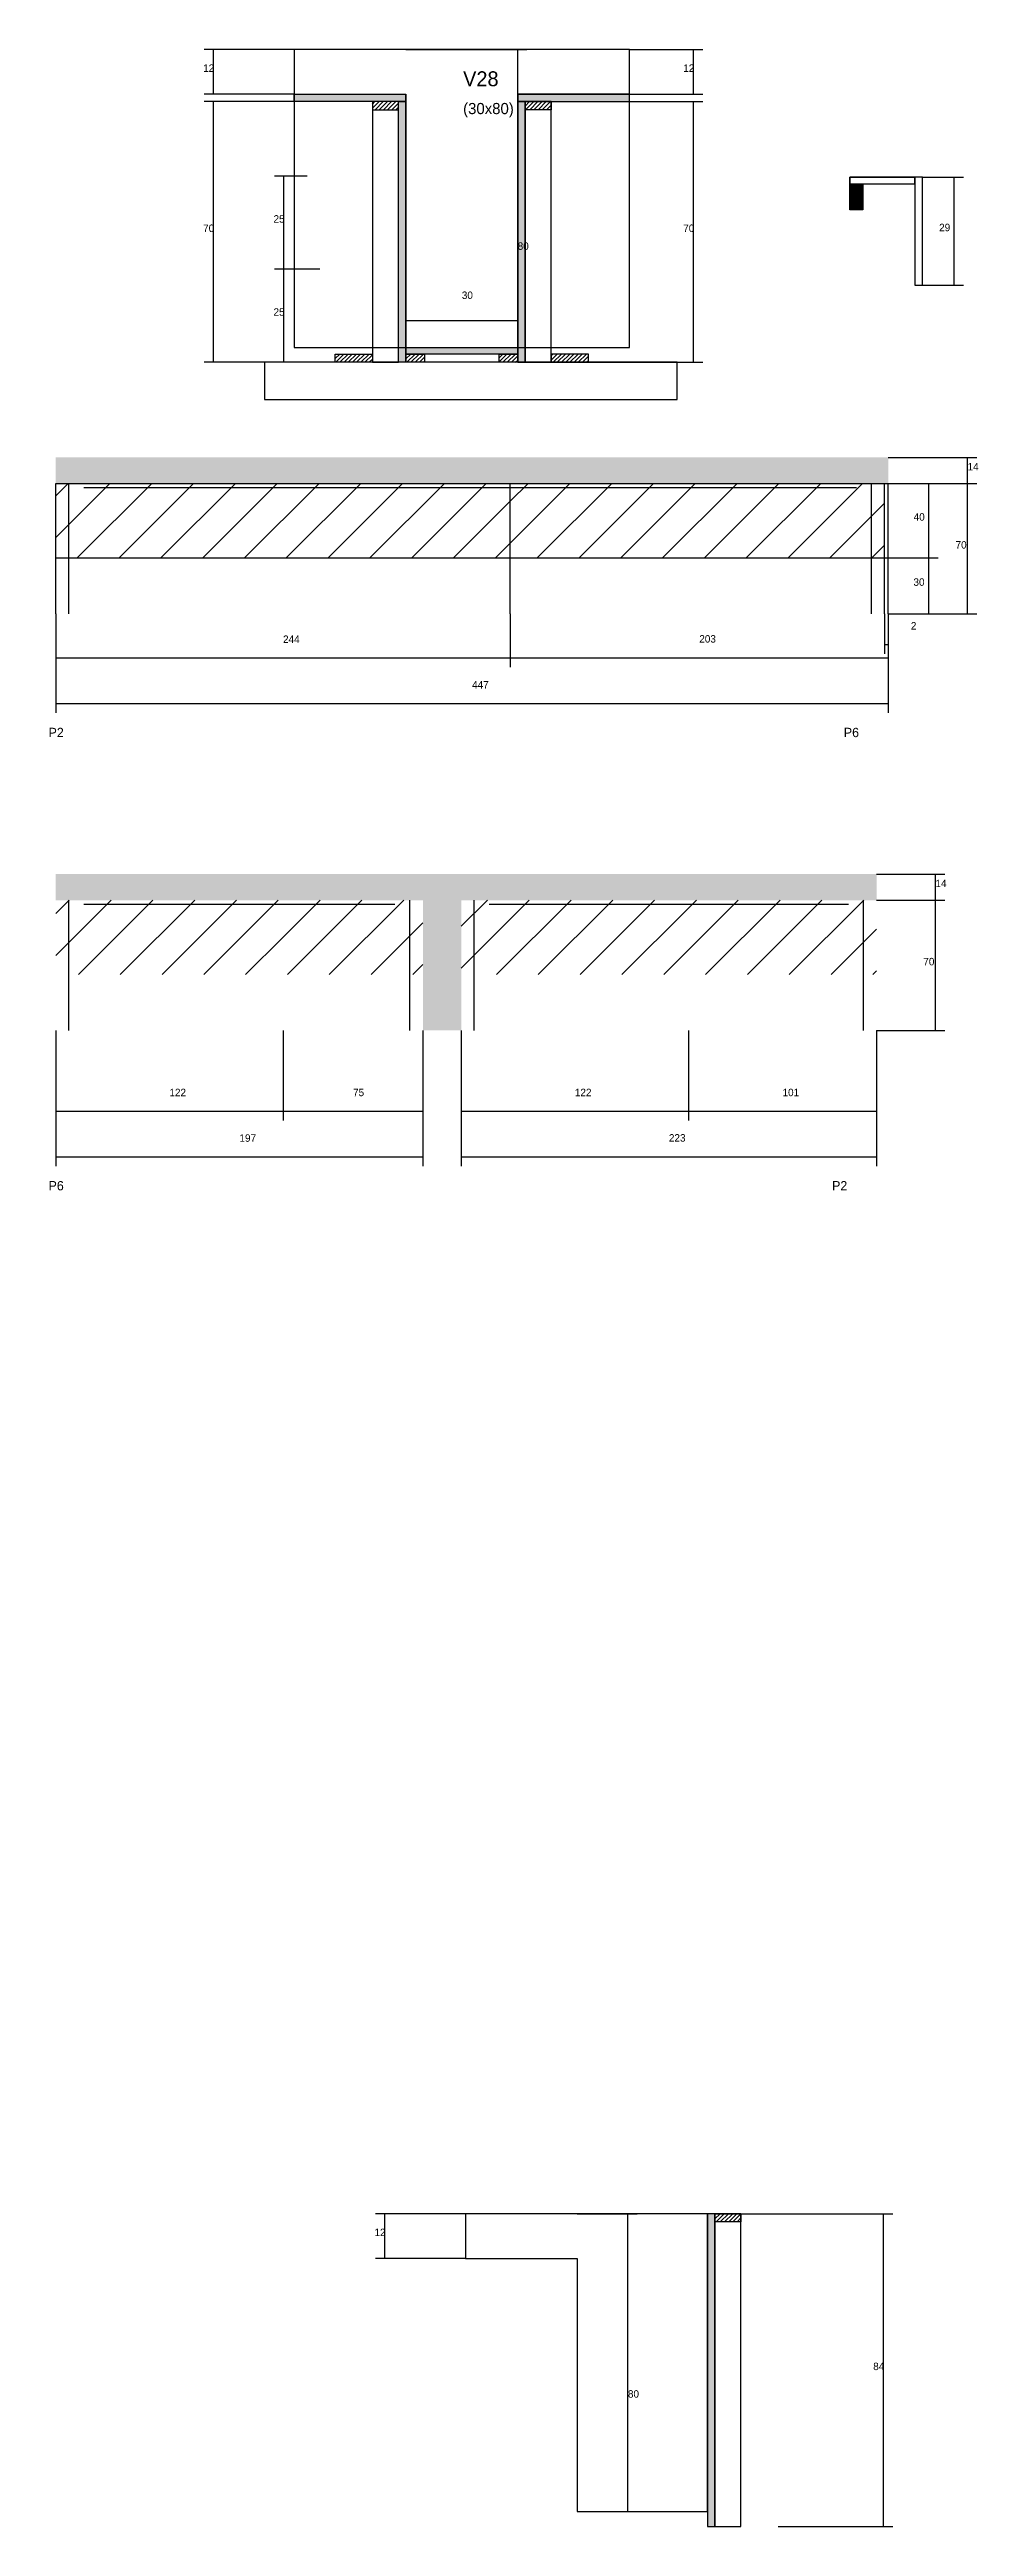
# Model space of a CAD drawing. Header units: metres. Extents: x 133889 to 134388, y 26879 to 28210.
import ezdxf

# ---------------------------------------------------------------- set-up
doc = ezdxf.new("R2010")
doc.units = ezdxf.units.M
for name, color, linetype in [('CONCRETO', 251, 'Continuous'), ('COTA', 241, 'Continuous'), ('Cota Seção (2x)', 4, 'Continuous'), ('Hachura', 253, 'Continuous'), ('Madeira', 126, 'Continuous'), ('NOMENCLATURA', 7, 'Continuous'), ('Painéis', 200, 'Continuous'), ('SARR_2.2x7', 40, 'Continuous'), ('Texto Seção', 7, 'Continuous')]:
    doc.layers.add(name, color=color, linetype=linetype)

msp = doc.modelspace()

# ---------------------------------------------------------------- hatches: boundary and pattern name
at = {"layer": 'COTA'}
h = msp.add_hatch(dxfattribs=at)
h.set_pattern_fill('AR-CONC', scale=0.03)
h.paths.add_polyline_path([(134339.2, 27976.7), (134339.2, 27990.7), (133892.2, 27990.7), (133892.2, 27976.7)])
h = msp.add_hatch(dxfattribs=at)
h.set_pattern_fill('AR-CONC', scale=0.03)
h.paths.add_polyline_path([(134089.3, 27682.8), (134109.9, 27682.8), (134109.9, 27752.8), (134332.9, 27752.8), (134332.9, 27766.8), (133892.2, 27766.8), (133892.2, 27752.8), (134089.3, 27752.8)])
at = {"layer": 'Hachura'}
h = msp.add_hatch(color=8, dxfattribs=at)
h.dxf.hatch_style = 1
h.paths.add_polyline_path([(134020.2, 28181.8), (134020.2, 28185.8), (134020.2, 28185.8), (134080.2, 28185.8), (134080.2, 28185.8), (134080.2, 28181.8), (134080.2, 28181.8), (134020.2, 28181.8)])
h = msp.add_hatch(color=8, dxfattribs=at)
h.dxf.hatch_style = 1
h.paths.add_polyline_path([(134200.2, 28181.8), (134200.2, 28185.8), (134200.2, 28185.8), (134140.2, 28185.8), (134140.2, 28185.8), (134140.2, 28181.8), (134140.2, 28181.8), (134200.2, 28181.8)])
h = msp.add_hatch(dxfattribs=at)
h.set_pattern_fill('ANSI31', scale=0.5)
h.paths.add_polyline_path([(134062.2, 28181.8), (134062.2, 28177.4), (134062.2, 28177.4), (134076.2, 28177.4), (134076.2, 28177.4), (134076.2, 28181.8), (134076.2, 28181.8), (134062.2, 28181.8)])
h = msp.add_hatch(color=8, dxfattribs=at)
h.dxf.hatch_style = 1
h.paths.add_polyline_path([(134076.2, 28181.8), (134080.2, 28181.8), (134080.2, 28181.8), (134080.2, 28041.8), (134080.2, 28041.8), (134076.2, 28041.8), (134076.2, 28041.8), (134076.2, 28181.8)])
h = msp.add_hatch(color=8, dxfattribs=at)
h.dxf.hatch_style = 1
h.paths.add_polyline_path([(134144.2, 28181.8), (134140.2, 28181.8), (134140.2, 28181.8), (134140.2, 28041.8), (134140.2, 28041.8), (134144.2, 28041.8), (134144.2, 28041.8), (134144.2, 28181.8)])
h = msp.add_hatch(dxfattribs=at)
h.set_pattern_fill('ANSI31', scale=0.5)
h.paths.add_polyline_path([(134158.2, 28181.8), (134158.2, 28177.4), (134158.2, 28177.4), (134144.2, 28177.4), (134144.2, 28177.4), (134144.2, 28181.8), (134144.2, 28181.8), (134158.2, 28181.8)])
h = msp.add_hatch(dxfattribs=at)
h.set_pattern_fill('ANSI31', scale=0.5)
h.paths.add_polyline_path([(134042.2, 28041.8), (134042.2, 28046.2), (134042.2, 28046.2), (134062.2, 28046.2), (134062.2, 28046.2), (134062.2, 28041.8), (134062.2, 28041.8), (134042.2, 28041.8)])
h = msp.add_hatch(color=8, dxfattribs=at)
h.dxf.hatch_style = 1
h.paths.add_polyline_path([(134080.2, 28046.2), (134080.2, 28049.8), (134080.2, 28049.8), (134140.2, 28049.8), (134140.2, 28049.8), (134140.2, 28046.2), (134140.2, 28046.2), (134080.2, 28046.2)])
h = msp.add_hatch(dxfattribs=at)
h.set_pattern_fill('ANSI31', scale=0.5)
h.paths.add_polyline_path([(134080.2, 28041.8), (134080.2, 28046.2), (134080.2, 28046.2), (134090.2, 28046.2), (134090.2, 28046.2), (134090.2, 28041.8), (134090.2, 28041.8), (134080.2, 28041.8)])
h = msp.add_hatch(dxfattribs=at)
h.set_pattern_fill('ANSI31', scale=0.5)
h.paths.add_polyline_path([(134130.2, 28041.8), (134130.2, 28046.2), (134130.2, 28046.2), (134140.2, 28046.2), (134140.2, 28046.2), (134140.2, 28041.8), (134140.2, 28041.8), (134130.2, 28041.8)])
h = msp.add_hatch(dxfattribs=at)
h.set_pattern_fill('ANSI31', scale=0.5)
h.paths.add_polyline_path([(134178.2, 28041.8), (134178.2, 28046.2), (134178.2, 28046.2), (134158.2, 28046.2), (134158.2, 28046.2), (134158.2, 28041.8), (134158.2, 28041.8), (134178.2, 28041.8)])
h = msp.add_hatch(dxfattribs=at)
h.set_pattern_fill('ANSI31', scale=5)
h.paths.add_polyline_path([(134136.2, 27976.7), (133892.2, 27976.7), (133892.2, 27936.7), (134136.2, 27936.7)])
h = msp.add_hatch(dxfattribs=at)
h.set_pattern_fill('ANSI31', scale=5)
h.paths.add_polyline_path([(134337.2, 27936.7), (134337.2, 27976.7), (134136.2, 27976.7), (134136.2, 27936.7)])
h = msp.add_hatch(dxfattribs=at)
h.set_pattern_fill('ANSI31', scale=5)
h.paths.add_polyline_path([(133892.2, 27712.8), (134014.2, 27712.8), (134014.2, 27752.8), (133892.2, 27752.8)])
h = msp.add_hatch(dxfattribs=at)
h.set_pattern_fill('ANSI31', scale=5)
h.paths.add_polyline_path([(134014.2, 27752.8), (134014.2, 27712.8), (134089.3, 27712.8), (134089.3, 27752.8)])
h = msp.add_hatch(dxfattribs=at)
h.set_pattern_fill('ANSI31', scale=5)
h.paths.add_polyline_path([(134109.9, 27712.8), (134231.9, 27712.8), (134231.9, 27752.8), (134109.9, 27752.8)])
h = msp.add_hatch(dxfattribs=at)
h.set_pattern_fill('ANSI31', scale=5)
h.paths.add_polyline_path([(134332.9, 27712.8), (134332.9, 27752.8), (134231.9, 27752.8), (134231.9, 27712.8)])
h = msp.add_hatch(color=8, dxfattribs=at)
h.dxf.hatch_style = 1
h.paths.add_polyline_path([(134246.1, 27047.1), (134242.1, 27047.1), (134242.1, 27047.1), (134242.1, 26879.1), (134242.1, 26879.1), (134246.1, 26879.1), (134246.1, 26879.1), (134246.1, 27047.1)])
h = msp.add_hatch(dxfattribs=at)
h.set_pattern_fill('ANSI31', scale=0.5)
h.paths.add_polyline_path([(134260.1, 27047.1), (134260.1, 27042.7), (134260.1, 27042.7), (134246.1, 27042.7), (134246.1, 27042.7), (134246.1, 27047.1), (134246.1, 27047.1), (134260.1, 27047.1)])
at = {"layer": 'Madeira'}
h = msp.add_hatch(dxfattribs=at)
h.set_pattern_fill('ANSI31', scale=0.2)
h.paths.add_polyline_path([(134318.6, 28123.6), (134325.6, 28123.6), (134325.6, 28137.6), (134318.6, 28137.6)])

# ---------------------------------------------------------------- linework, layer by layer
at = {"layer": 'CONCRETO'}
for points in [[(134200.2, 28185.8), (134200.2, 28209.8), (134020.2, 28209.8), (134020.2, 28185.8), (134080.2, 28185.8), (134080.2, 28049.8), (134140.2, 28049.8), (134140.2, 28175.8), (134140.2, 28185.8)], [(134020.2, 28049.8), (134200.2, 28049.8), (134200.2, 28209.8), (134020.2, 28209.8)], [(134242.1, 27027.1), (134242.1, 27047.1), (134112.1, 27047.1), (134112.1, 27023.1), (134172.1, 27023.1), (134172.1, 26887.1), (134242.1, 26887.1), (134242.1, 27027.1)]]:
    msp.add_lwpolyline(points, close=True, dxfattribs=at)
at = {"layer": 'COTA'}
for p, q in [((134020.2, 28209.8), (133971.8, 28209.8)), ((133976.8, 28185.8), (133976.8, 28209.8)), ((134200.2, 28209.8), (134239.6, 28209.8)), ((134234.6, 28185.8), (134234.6, 28209.8)), ((134020.2, 28185.8), (133971.8, 28185.8)), ((134200.2, 28185.8), (134239.6, 28185.8)), ((134020.2, 28181.8), (133971.8, 28181.8)), ((133976.8, 28041.8), (133976.8, 28181.8)), ((134158.2, 28181.8), (134239.6, 28181.8)), ((134234.6, 28041.8), (134234.6, 28181.8)), ((134027.2, 28141.8), (134009.6, 28141.8)), ((134014.6, 28091.8), (134014.6, 28141.8)), ((134357.5, 28141.2), (134379.6, 28141.2)), ((134374.6, 28083.2), (134374.6, 28141.2)), ((134027.2, 28091.8), (134009.6, 28091.8)), ((134034, 28091.8), (134009.6, 28091.8)), ((134014.6, 28041.8), (134014.6, 28091.8)), ((134357.5, 28083.2), (134379.6, 28083.2)), ((134042.2, 28041.8), (133971.8, 28041.8)), ((134034, 28041.8), (134009.6, 28041.8)), ((134178.2, 28041.8), (134239.6, 28041.8)), ((134339.2, 27990.7), (134386.8, 27990.7)), ((134381.8, 27976.7), (134381.8, 27990.7)), ((134339.2, 27976.7), (134386.8, 27976.7)), ((134339.2, 27976.7), (134386.8, 27976.7)), ((134339.2, 27976.7), (134365.9, 27976.7)), ((134360.9, 27936.7), (134360.9, 27976.7)), ((134381.8, 27906.7), (134381.8, 27976.7)), ((134339.2, 27936.7), (134365.9, 27936.7)), ((134339.2, 27936.7), (134365.9, 27936.7)), ((134360.9, 27906.7), (134360.9, 27936.7)), ((133892.2, 27906.7), (133892.2, 27878)), ((133892.2, 27906.7), (133892.2, 27853.4)), ((134136.2, 27906.7), (134136.2, 27878)), ((134136.2, 27906.7), (134136.2, 27878)), ((134337.2, 27906.7), (134337.2, 27885.2)), ((134339.2, 27906.7), (134339.2, 27878)), ((134339.2, 27906.7), (134339.2, 27853.4)), ((134339.2, 27906.7), (134386.8, 27906.7)), ((134339.2, 27906.7), (134339.2, 27885.2)), ((134339.2, 27906.7), (134365.9, 27906.7)), ((133892.2, 27883), (134136.2, 27883)), ((134136.2, 27883), (134339.2, 27883)), ((134337.2, 27890.2), (134339.2, 27890.2)), ((133892.2, 27858.4), (134339.2, 27858.4)), ((134332.9, 27766.8), (134369.5, 27766.8)), ((134364.5, 27752.8), (134364.5, 27766.8)), ((134332.9, 27752.8), (134369.5, 27752.8)), ((134332.9, 27752.8), (134369.5, 27752.8)), ((134364.5, 27682.8), (134364.5, 27752.8)), ((133892.2, 27682.8), (133892.2, 27634.4)), ((133892.2, 27682.8), (133892.2, 27609.9)), ((134014.2, 27682.8), (134014.2, 27634.4)), ((134014.2, 27682.8), (134014.2, 27634.4)), ((134089.3, 27682.8), (134089.3, 27634.4)), ((134089.3, 27682.8), (134089.3, 27609.9)), ((134109.9, 27682.8), (134109.9, 27634.4)), ((134109.9, 27682.8), (134109.9, 27609.9)), ((134231.9, 27682.8), (134231.9, 27634.4)), ((134231.9, 27682.8), (134231.9, 27634.4)), ((134332.9, 27682.8), (134332.9, 27634.4)), ((134332.9, 27682.8), (134332.9, 27609.9)), ((134332.9, 27682.8), (134369.5, 27682.8)), ((133892.2, 27639.4), (134014.2, 27639.4)), ((134014.2, 27639.4), (134089.3, 27639.4)), ((134109.9, 27639.4), (134231.9, 27639.4)), ((134231.9, 27639.4), (134332.9, 27639.4)), ((133892.2, 27614.9), (134089.3, 27614.9)), ((134109.9, 27614.9), (134332.9, 27614.9)), ((134112.1, 27047.1), (134063.8, 27047.1)), ((134068.8, 27023.1), (134068.8, 27047.1)), ((134260.1, 27047.1), (134341.6, 27047.1)), ((134336.6, 26879.1), (134336.6, 27047.1)), ((134112.1, 27023.1), (134063.8, 27023.1)), ((134280.1, 26879.1), (134341.6, 26879.1))]:
    msp.add_line(p, q, dxfattribs=at)
at = {"layer": 'Cota Seção (2x)'}
for p, q in [((134080.2, 28209.8), (134145.2, 28209.8)), ((134140.2, 28049.8), (134140.2, 28209.8)), ((134080.2, 28049.8), (134080.2, 28069.3)), ((134140.2, 28049.8), (134140.2, 28069.3)), ((134080.2, 28064.3), (134140.2, 28064.3)), ((134080.2, 28049.8), (134145.2, 28049.8)), ((134172.1, 27047.1), (134204.4, 27047.1)), ((134199.4, 26887.1), (134199.4, 27047.1)), ((134172.1, 26887.1), (134204.4, 26887.1))]:
    msp.add_line(p, q, dxfattribs=at)
at = {"layer": 'Madeira'}
for points in [[(134062.2, 28181.8), (134062.2, 28177.4), (134076.2, 28177.4), (134076.2, 28181.8)], [(134062.2, 28041.8), (134076.2, 28041.8), (134076.2, 28181.8), (134062.2, 28181.8)], [(134158.2, 28181.8), (134158.2, 28177.4), (134144.2, 28177.4), (134144.2, 28181.8)], [(134158.2, 28181.8), (134144.2, 28181.8), (134144.2, 28041.8), (134158.2, 28041.8)], [(134318.6, 28137.6), (134325.6, 28137.6), (134325.6, 28123.6), (134318.6, 28123.6)], [(134004.3, 28021.8), (134225.9, 28021.8), (134225.9, 28041.8), (134004.3, 28041.8)], [(134042.2, 28041.8), (134042.2, 28046.2), (134062.2, 28046.2), (134062.2, 28041.8)], [(134080.2, 28041.8), (134080.2, 28046.2), (134090.2, 28046.2), (134090.2, 28041.8)], [(134130.2, 28041.8), (134130.2, 28046.2), (134140.2, 28046.2), (134140.2, 28041.8)], [(134178.2, 28041.8), (134178.2, 28046.2), (134158.2, 28046.2), (134158.2, 28041.8)], [(134260.1, 27047.1), (134260.1, 27042.7), (134246.1, 27042.7), (134246.1, 27047.1)], [(134260.1, 27047.1), (134246.1, 27047.1), (134246.1, 26879.1), (134260.1, 26879.1)]]:
    msp.add_lwpolyline(points, close=True, dxfattribs=at)
at = {"layer": 'Painéis'}
for p, q in [((134020.2, 28185.8), (134080.2, 28185.8)), ((134020.2, 28181.8), (134020.2, 28185.8)), ((134080.2, 28181.8), (134080.2, 28185.8)), ((134140.2, 28185.8), (134200.2, 28185.8)), ((134140.2, 28181.8), (134140.2, 28185.8)), ((134200.2, 28181.8), (134200.2, 28185.8)), ((134080.2, 28041.8), (134080.2, 28181.8)), ((134140.2, 28041.8), (134140.2, 28181.8)), ((134318.6, 28141.2), (134353.5, 28141.2)), ((134318.6, 28137.6), (134318.6, 28141.2)), ((134318.6, 28137.6), (134353.5, 28137.6)), ((134080.2, 28049.8), (134140.2, 28049.8)), ((134080.2, 28046.2), (134080.2, 28049.8)), ((134140.2, 28046.2), (134140.2, 28049.8)), ((133892.2, 27976.7), (134339.2, 27976.7)), ((133892.2, 27906.7), (133892.2, 27976.7)), ((134136.2, 27906.7), (134136.2, 27976.7)), ((134337.2, 27906.7), (134337.2, 27976.7)), ((134339.2, 27906.7), (134339.2, 27976.7)), ((133892.2, 27936.7), (134339.2, 27936.7))]:
    msp.add_line(p, q, dxfattribs=at)
for points in [[(134020.2, 28181.8), (134020.2, 28185.8), (134080.2, 28185.8), (134080.2, 28181.8)], [(134200.2, 28181.8), (134200.2, 28185.8), (134140.2, 28185.8), (134140.2, 28181.8)], [(134076.2, 28181.8), (134080.2, 28181.8), (134080.2, 28041.8), (134076.2, 28041.8)], [(134144.2, 28181.8), (134140.2, 28181.8), (134140.2, 28041.8), (134144.2, 28041.8)], [(134353.5, 28083.2), (134357.5, 28083.2), (134357.5, 28141.2), (134353.5, 28141.2)], [(134080.2, 28046.2), (134080.2, 28049.8), (134140.2, 28049.8), (134140.2, 28046.2)], [(134246.1, 27047.1), (134242.1, 27047.1), (134242.1, 26879.1), (134246.1, 26879.1)]]:
    msp.add_lwpolyline(points, close=True, dxfattribs=at)
msp.add_lwpolyline([(134353.5, 28141.2), (134318.6, 28141.2), (134318.6, 28137.6), (134353.5, 28137.6), (134353.5, 28141.2)], dxfattribs=at)
at = {"layer": 'SARR_2.2x7'}
for p, q in [((133899.2, 27936.7), (133899.2, 27976.7)), ((133907.2, 27974.5), (134136.2, 27974.5)), ((134136.2, 27974.5), (134322.2, 27974.5)), ((134330.2, 27936.7), (134330.2, 27976.7)), ((133899.2, 27906.7), (133899.2, 27936.7)), ((134330.2, 27906.7), (134330.2, 27936.7)), ((133899.2, 27712.8), (133899.2, 27752.8)), ((133907.2, 27750.6), (134014.2, 27750.6)), ((134014.2, 27750.6), (134074.3, 27750.6)), ((134082.3, 27712.8), (134082.3, 27752.8)), ((134116.9, 27712.8), (134116.9, 27752.8)), ((134124.9, 27750.6), (134231.9, 27750.6)), ((134231.9, 27750.6), (134317.9, 27750.6)), ((134325.9, 27712.8), (134325.9, 27752.8)), ((133899.2, 27682.8), (133899.2, 27712.8)), ((134082.3, 27682.8), (134082.3, 27712.8)), ((134116.9, 27682.8), (134116.9, 27712.8)), ((134325.9, 27682.8), (134325.9, 27712.8))]:
    msp.add_line(p, q, dxfattribs=at)

# ---------------------------------------------------------------- texts
at = {"layer": 'COTA'}
for s, p in [('12', (133971.3, 28197.8)), ('12', (134229.1, 28197.8)), ('25', (134009.1, 28116.8)), ('70', (133971.3, 28111.8)), ('70', (134229.1, 28111.8)), ('29', (134366.5, 28112.2)), ('25', (134009.1, 28066.8)), ('14', (134381.8, 27983.7)), ('40', (134352.8, 27956.7)), ('70', (134375.3, 27941.7)), ('30', (134352.7, 27921.7)), ('244', (134014.2, 27891)), ('203', (134237.7, 27891.2)), ('2', (134351.3, 27898.2)), ('447', (134115.7, 27866.5)), ('14', (134364.5, 27759.8)), ('70', (134358, 27717.8)), ('122', (133953.2, 27647.5)), ('75', (134051.8, 27647.5)), ('122', (134170.9, 27647.5)), ('101', (134282.4, 27647.5)), ('197', (133990.8, 27623)), ('223', (134221.4, 27623.1)), ('12', (134063.3, 27035.1)), ('84', (134331.1, 26963.1))]:
    msp.add_text(s, height=4, dxfattribs=at).set_placement(p)
at = {"layer": 'Cota Seção (2x)'}
for s, p in [('80', (134140.2, 28102.2)), ('30', (134110.2, 28075.8)), ('80', (134199.4, 26948.3))]:
    msp.add_text(s, height=4, dxfattribs=at).set_placement(p)
at = {"layer": 'NOMENCLATURA'}
for s, p in [('P2', (133888.3, 27840.4)), ('P6', (134315.3, 27840.4)), ('P6', (133888.3, 27596.9)), ('P2', (134309, 27596.9))]:
    msp.add_text(s, height=5, dxfattribs=at).set_placement(p)
at = {"layer": 'Texto Seção'}
for s, height, p in [('V28', 8, (134110.9, 28190.1)), ('(30x80)', 6, (134110.9, 28175.1))]:
    msp.add_text(s, height=height, dxfattribs=at).set_placement(p)

doc.saveas('drawing.dxf')
